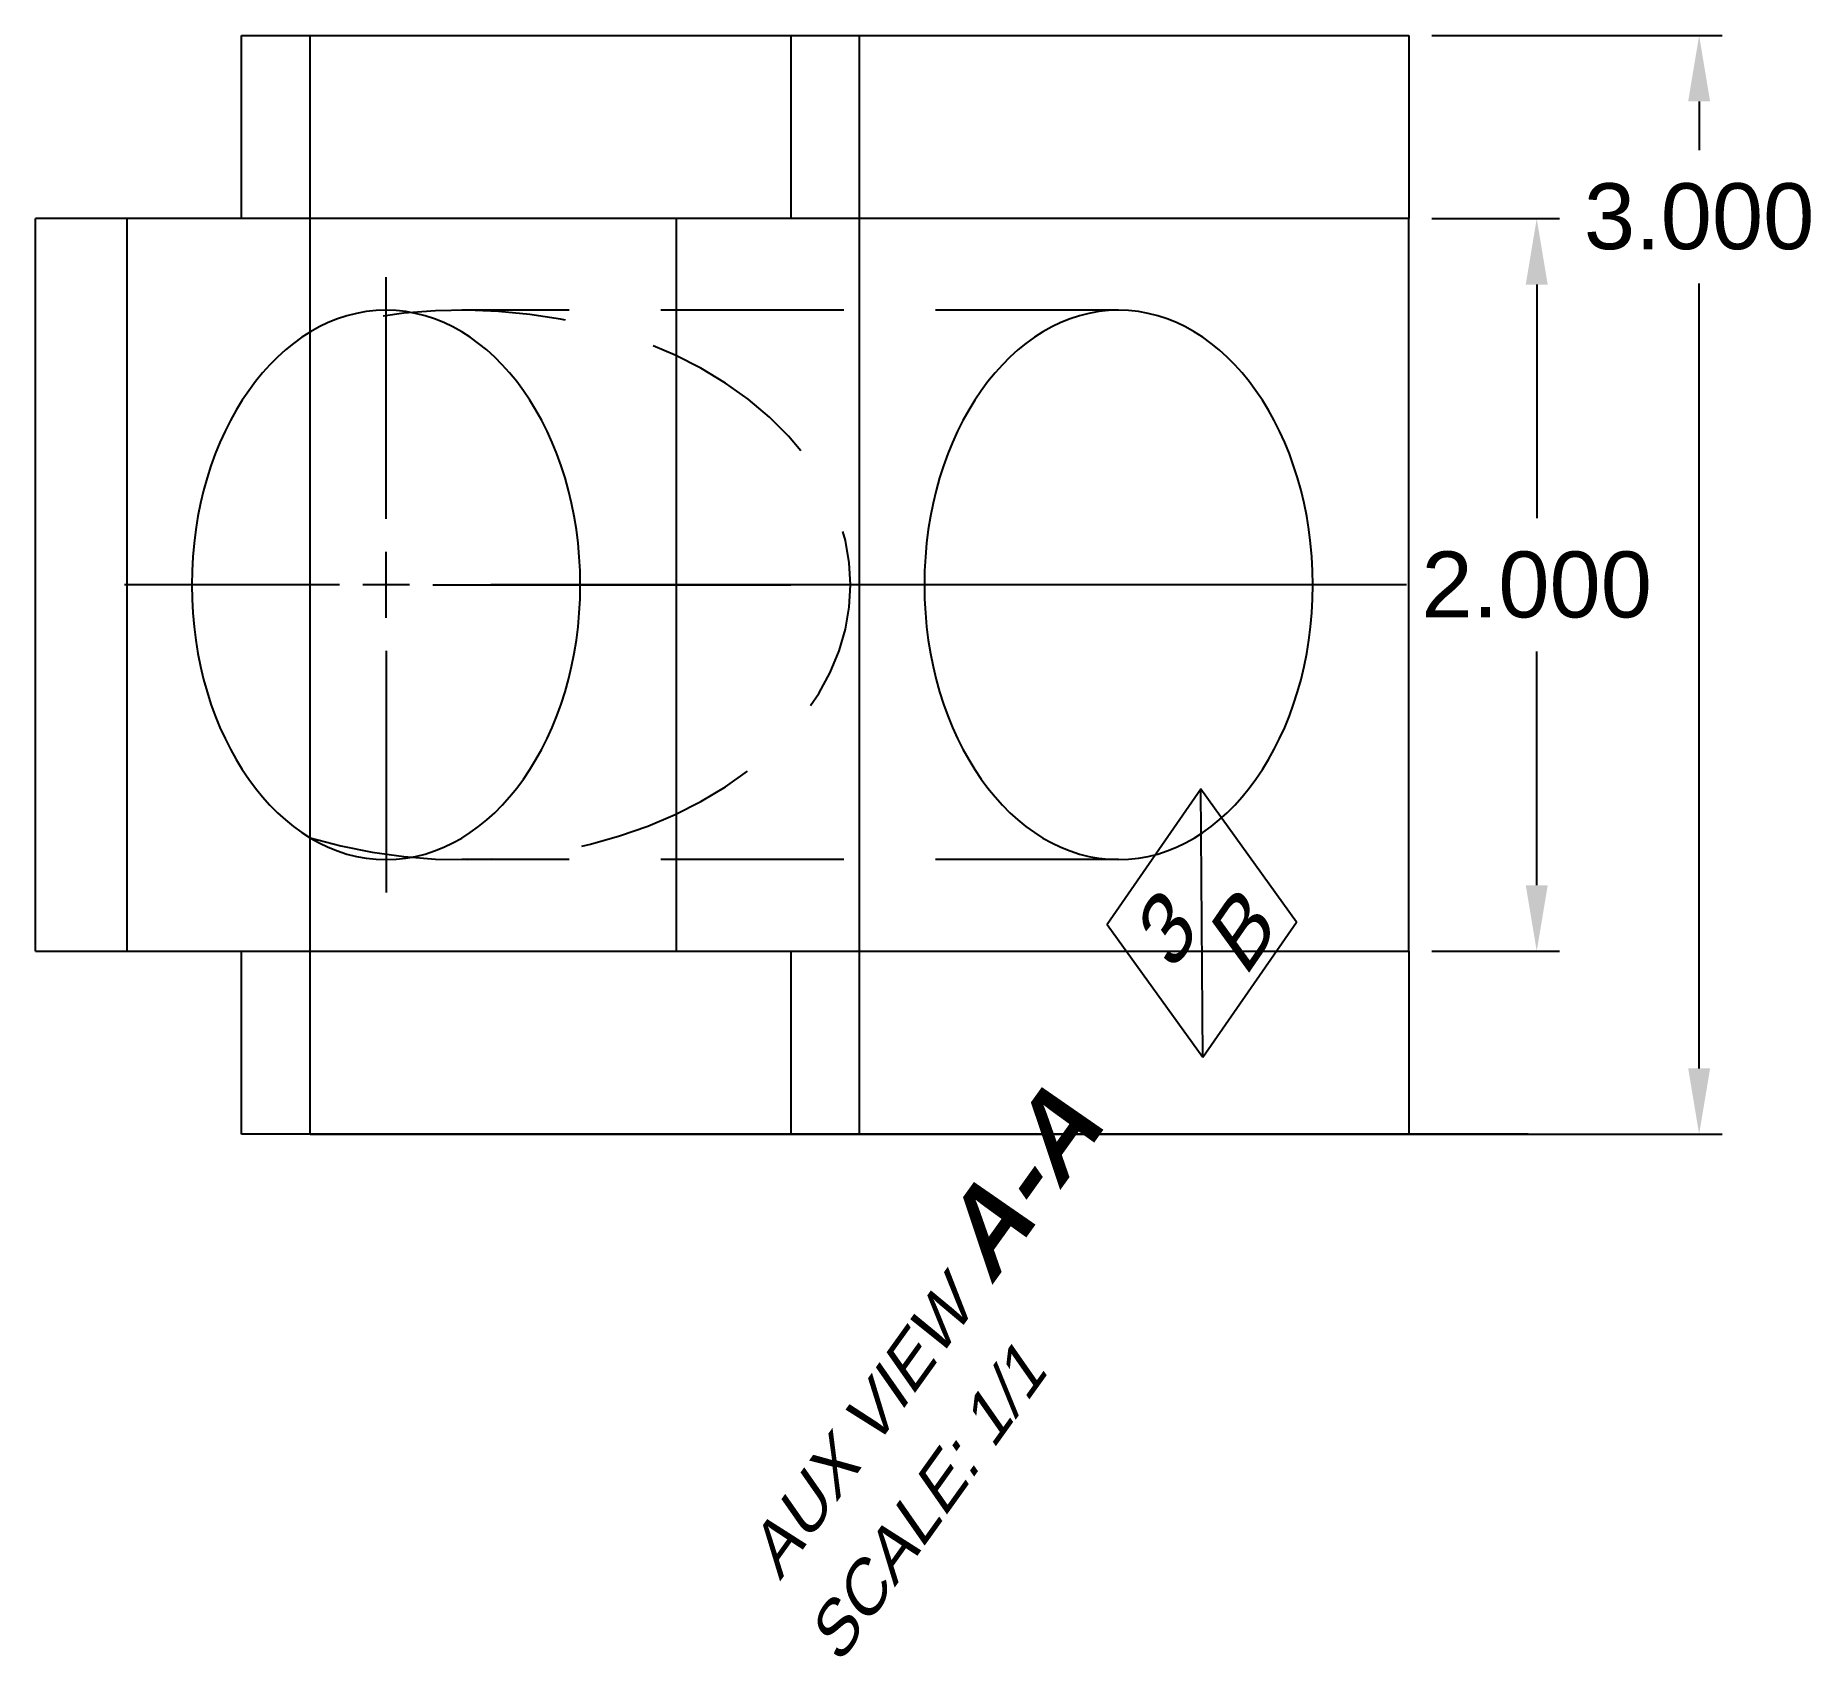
# Model space of a CAD drawing. Header units: inches. Extents: x -0.75 to 4.1, y -1.44 to 3.
import ezdxf

# ---------------------------------------------------------------- set-up
doc = ezdxf.new("R2010")
doc.units = ezdxf.units.IN
doc.header["$MEASUREMENT"] = 0
for name, pattern in [('CENTERX2', [4, 2.5, -0.5, 0.5, -0.5]), ('HIDDEN2', [0.1875, 0.125, -0.0625]), ('HIDDENX2', [0.75, 0.5, -0.25])]:
    doc.linetypes.add(name, pattern=pattern)
for name, color, linetype in [('AV1-DIM', 7, 'Continuous'), ('AV1-HID', 1, 'HIDDENX2'), ('AV1-VIS', 7, 'Continuous'), ('PV1-DIM', 7, 'Continuous'), ('PV1-HID', 1, 'HIDDEN2'), ('PV1-VIS', 7, 'Continuous'), ('TV1-DIM', 7, 'Continuous'), ('TV1-HID', 1, 'HIDDENX2'), ('TV1-VIS', 7, 'Continuous')]:
    doc.layers.add(name, color=color, linetype=linetype)
doc.styles.get("Standard").update_dxf_attribs({"font": 'arial.ttf'})
doc.dimstyles.get("Standard").update_dxf_attribs({"dimtxt": 0.18, "dimasz": 0.18, "dimexe": 0.0625, "dimexo": 0.0625, "dimgap": 0.09, "dimtad": 0, "dimtih": 1, "dimtoh": 1, "dimdec": 3, "dimzin": 4, "dimdsep": 46, "dimtxsty": 'Standard', "dimcen": -0.09, "dimadec": 0, "dimazin": 0, "dimtfac": 1, "dimtdec": 3, "dimtofl": 0, "dimtmove": 0, "dimatfit": 3, "dimfxl": 1, "dimtolj": 1, "dimtzin": 0, "dimarcsym": 0})

# ---------------------------------------------------------------- blocks, each defined once
blk = doc.blocks.new('*D22')
at = {"layer": 'Defpoints', "color": 0, "transparency": 16777216}
for p in [(3, 3), (3.7922, 3), (3, 0, 0.375)]:
    blk.add_point(p, dxfattribs=at)
at = {"layer": 'TV1-DIM', "color": 0, "lineweight": -2, "transparency": 16777216}
for p, q in [((3.0625, 3), (3.8547, 3)), ((3.7922, 2.82), (3.7922, 2.6873)), ((3.7922, 0.18), (3.7922, 2.3233)), ((3.0625, 0), (3.8547, 0))]:
    blk.add_line(p, q, dxfattribs=at)
at = {"layer": 'TV1-DIM', "color": 0, "transparency": 16777216}
for points in [[(3.7622, 2.82), (3.8222, 2.82), (3.7922, 3)], [(3.7622, 0.18), (3.8222, 0.18), (3.7922, 0)]]:
    blk.add_solid(points, dxfattribs=at)
at = {"layer": 'TV1-DIM', "color": 0, "transparency": 16777216, "insert": (3.7922, 2.5053), "char_height": 0.18, "attachment_point": 5}
blk.add_mtext('\\A1;3.000', dxfattribs=at)
blk = doc.blocks.new('*D23')
at = {"layer": 'Defpoints', "color": 0, "transparency": 16777216}
for p in [(3, 2.5, 1), (3, 0.5, 0.375), (3.3488, 0.5)]:
    blk.add_point(p, dxfattribs=at)
at = {"layer": 'TV1-DIM', "color": 0, "lineweight": -2, "transparency": 16777216}
for p, q in [((3.0625, 2.5), (3.4113, 2.5)), ((3.3488, 2.32), (3.3488, 1.6819)), ((3.3488, 0.68), (3.3488, 1.3181)), ((3.0625, 0.5), (3.4113, 0.5))]:
    blk.add_line(p, q, dxfattribs=at)
at = {"layer": 'TV1-DIM', "color": 0, "transparency": 16777216}
for points in [[(3.3188, 2.32), (3.3788, 2.32), (3.3488, 2.5)], [(3.3188, 0.68), (3.3788, 0.68), (3.3488, 0.5)]]:
    blk.add_solid(points, dxfattribs=at)
at = {"layer": 'TV1-DIM', "color": 0, "transparency": 16777216, "insert": (3.3488, 1.5), "char_height": 0.18, "attachment_point": 5}
blk.add_mtext('\\A1;2.000', dxfattribs=at)

msp = doc.modelspace()

# ---------------------------------------------------------------- linework, layer by layer
at = {"layer": 'AV1-DIM', "extrusion": (0.707107, 7.85046e-17, 0.707107)}
for p, q in [((0.2071, 1.68, -0.2071), (0.2071, 2.34, -0.2071)), ((0.2071, 1.41, -0.2071), (0.2071, 1.59, -0.2071)), ((0.0798, 1.5, -0.0798), (-0.3869, 1.5, 0.3869)), ((0.2707, 1.5, -0.2707), (0.1435, 1.5, -0.1435)), ((0.3344, 1.5, -0.3344), (1.3125, 1.5, -1.3125)), ((0.2071, 1.32, -0.2071), (0.2071, 0.66, -0.2071))]:
    msp.add_line(p, q, dxfattribs=at)
at = {"layer": 'AV1-DIM', "extrusion": (0.707107, -1.94289e-16, 0.707107)}
msp.add_line((2.4368, 0.2103, -2.4368), (2.4321, 0.9423, -2.4321), dxfattribs=at)
at = {"layer": 'AV1-DIM', "extrusion": (0.707107, -1.9082e-16, 0.707107)}
msp.add_lwpolyline([(0.2103, -3.4461), (0.5796, -3.8087), (0.9423, -3.4394), (0.573, -3.0768)], close=True, dxfattribs=at)
at = {"layer": 'AV1-HID'}
for p, q in [((0, 2.1904), (0, 3)), ((0, 0), (0, 0.8096))]:
    msp.add_line(p, q, dxfattribs=at)
at = {"layer": 'AV1-VIS'}
for p, q in [((-0.1875, 2.5, 0.1875), (-0.1875, 3, 0.1875)), ((-0.1875, 3, 0.1875), (1.3125, 3, -1.3125)), ((1.3125, 3, -1.3125), (1.3125, 2.5, -1.3125)), ((1.3125, 3, -1.3125), (1.5, 3, -1.5)), ((1.5, 0, -1.5), (1.5, 3, -1.5)), ((-0.5, 2.5, 0.5), (-0.75, 2.5, 0.75)), ((-0.75, 0.5, 0.75), (-0.75, 2.5, 0.75)), ((1, 2.5, -1), (-0.5, 2.5, 0.5)), ((-0.5, 0.5, 0.5), (-0.5, 2.5, 0.5)), ((1.3125, 2.5, -1.3125), (1, 2.5, -1)), ((1, 0.5, -1), (1, 2.5, -1)), ((-0.75, 0.5, 0.75), (-0.5, 0.5, 0.5)), ((-0.5, 0.5, 0.5), (1, 0.5, -1)), ((-0.1875, 0, 0.1875), (-0.1875, 0.5, 0.1875)), ((1, 0.5, -1), (1.3125, 0.5, -1.3125)), ((1.3125, 0.5, -1.3125), (1.3125, 0, -1.3125)), ((1.3125, 0, -1.3125), (-0.1875, 0, 0.1875)), ((1.3125, 0, -1.3125), (1.5, 0, -1.5))]:
    msp.add_line(p, q, dxfattribs=at)
at = {"layer": 'AV1-VIS', "extrusion": (-0.707107, 1.38778e-16, -0.707107)}
msp.add_circle((-1.5, -0.2929), 0.75, dxfattribs=at)
at = {"layer": 'PV1-DIM', "extrusion": (0, -1, 0)}
msp.add_line((2.9939, 0, 1.3143), (3.3258, 0, 1.6462), dxfattribs=at)
for points, const_width in [([(1.531, 2.469), (1.2262, 2.7738)], 0.03), ([(1.5188, 2.7403), (1.722, 2.9437)], 0.0246), ([(3.3048, 0.6952), (3, 1)], 0.03), ([(3.2926, 0.9665), (3.4958, 1.1699)], 0.0246)]:
    msp.add_lwpolyline(points, dxfattribs=dict(at, const_width=const_width))
for points in [[(1.3786, 2.6214, 0, 0.0852, 0), (1.5188, 2.7403, 0.0852, 0.0852, 0)], [(3.1524, 0.8476, 0, 0.0852, 0), (3.2926, 0.9665, 0.0852, 0.0852, 0)]]:
    msp.add_lwpolyline(points, format="xyseb", dxfattribs=at)
msp.add_lwpolyline([(2.9939, 1.3143), (3.3258, 1.3143), (3.3258, 1.6462), (2.9939, 1.6462)], close=True, dxfattribs=at)
at = {"layer": 'PV1-HID', "linetype": 'HIDDENX2'}
for p, q in [((1.6768, 0, 2.3232), (0, 0, 0.6464)), ((2.7374, 0, 1.2626), (1.4749, 0))]:
    msp.add_line(p, q, dxfattribs=at)
at = {"layer": 'PV1-HID', "linetype": 'CENTERX2'}
msp.add_line((2.6663, 0, 2.2521), (0.5162, 0, 0.102), dxfattribs=at)
at = {"layer": 'PV1-VIS'}
for p, q in [((0, 0), (0, 0, 0.375)), ((0, 0, 0.375), (0, 0, 1.5)), ((0, 0, 1.5), (1, 0, 2.5)), ((3, 0, 0.375), (0, 0, 0.375)), ((3, 0), (0, 0)), ((1, 0, 2.5), (1.5, 0, 2.5)), ((1.5, 0, 2.5), (3, 0, 1)), ((3, 0, 1), (3, 0, 0.375)), ((3, 0, 0.375), (3, 0))]:
    msp.add_line(p, q, dxfattribs=at)
at = {"layer": 'TV1-HID'}
for p, q in [((2.2071, 2.25), (0.4142, 2.25)), ((2.2071, 0.75), (0.4142, 0.75))]:
    msp.add_line(p, q, dxfattribs=at)
at = {"layer": 'TV1-HID', "linetype": 'CENTERX2'}
msp.add_line((2.9932, 1.5), (-0.6396, 1.5), dxfattribs=at)
at = {"layer": 'TV1-HID'}
msp.add_ellipse((0.4142, 1.5), major_axis=(-1.0607, 0), ratio=0.707107, start_param=1.169595, end_param=5.11359, dxfattribs=at)
at = {"layer": 'TV1-VIS'}
for p, q in [((0, 2.5), (0, 3)), ((0, 3), (3, 3)), ((3, 3), (3, 2.5)), ((0, 0.5), (0, 2.5)), ((1, 2.5), (0, 2.5)), ((1.5, 2.5), (1, 2.5)), ((1, 0.5), (1, 2.5)), ((3, 2.5), (1.5, 2.5)), ((1.5, 0.5), (1.5, 2.5)), ((3, 0.5), (3, 2.5)), ((0, 0), (0, 0.5)), ((0, 0.5), (1, 0.5)), ((1, 0.5), (1.5, 0.5)), ((1.5, 0.5), (3, 0.5)), ((3, 0.5), (3, 0)), ((3, 0), (0, 0))]:
    msp.add_line(p, q, dxfattribs=at)
at = {"layer": 'TV1-VIS', "extrusion": (-1.35963e-32, -2.22045e-16, -1)}
msp.add_ellipse((2.2071, 1.5), major_axis=(0, -0.75), ratio=0.707107, start_param=-3.141592653589792, end_param=3.141592653589794, dxfattribs=at)

# ---------------------------------------------------------------- texts
at = {"layer": 'AV1-DIM', "extrusion": (0.707107, -1.94289e-16, 0.707107), "attachment_point": 1}
for s, width, insert, char_height, text_direction in [('B', 0.579603, (2.4507, 0.5643, -2.4507), 0.2002, (0.492948, 0.716941, -0.492948)), ('3', 0.579603, (2.2504, 0.5782, -2.2504), 0.2002, (0.492948, 0.716941, -0.492948)), ('{\\H0.77965x;AUX VIEW} {\\fArial|b1|i0|c0|p34;\\H1.24864x;A-A\\fArial|b0|i0|c0|p34;\\P\\H0.6244x;SCALE: 1/1}', 2.353938, (1.1584, -1.0433, -1.1584), 0.200218, (0.503056, 0.702759, -0.503056))]:
    msp.add_mtext_dynamic_manual_height_columns(s, width=width, gutter_width=1.0011, heights=[0], dxfattribs=dict(at, insert=insert, char_height=char_height, text_direction=text_direction))
at = {"layer": 'PV1-DIM', "extrusion": (0, -1, 0)}
msp.add_text('N/F SIDE', height=0.11503, dxfattribs=at).set_placement((3.1773, -0.3227))
at = {"layer": 'PV1-DIM', "extrusion": (0, -1, 0), "char_height": 0.1355, "attachment_point": 1, "text_direction": (1, 0, 0)}
for s, insert in [('A', (1.725, 0, 3.0598)), ('2', (3.0153, 0, 1.6081)), ('B', (3.1702, 0, 1.4842)), ('A', (3.5261, 0, 1.3141))]:
    msp.add_mtext(s, dxfattribs=dict(at, insert=insert))

# ---------------------------------------------------------------- dimensions: what is measured, and where the dimension line sits
at = {"layer": 'TV1-DIM'}
dim = msp.add_linear_dim(base=(3.7922, 3), p1=(3, 0, 0.375), p2=(3, 3), angle=90, dimstyle='Standard', dxfattribs=at)
dim.commit()
dim.dimension.update_dxf_attribs({"geometry": '*D22', "text_midpoint": (3.7922, 2.5053), "dimtype": 160})
dim = msp.add_linear_dim(base=(3.3488, 0.5), p1=(3, 2.5, 1), p2=(3, 0.5, 0.375), angle=90, dimstyle='Standard', dxfattribs=at)
dim.commit()
dim.dimension.update_dxf_attribs({"geometry": '*D23', "text_midpoint": (3.3488, 1.5)})

doc.saveas('drawing.dxf')
